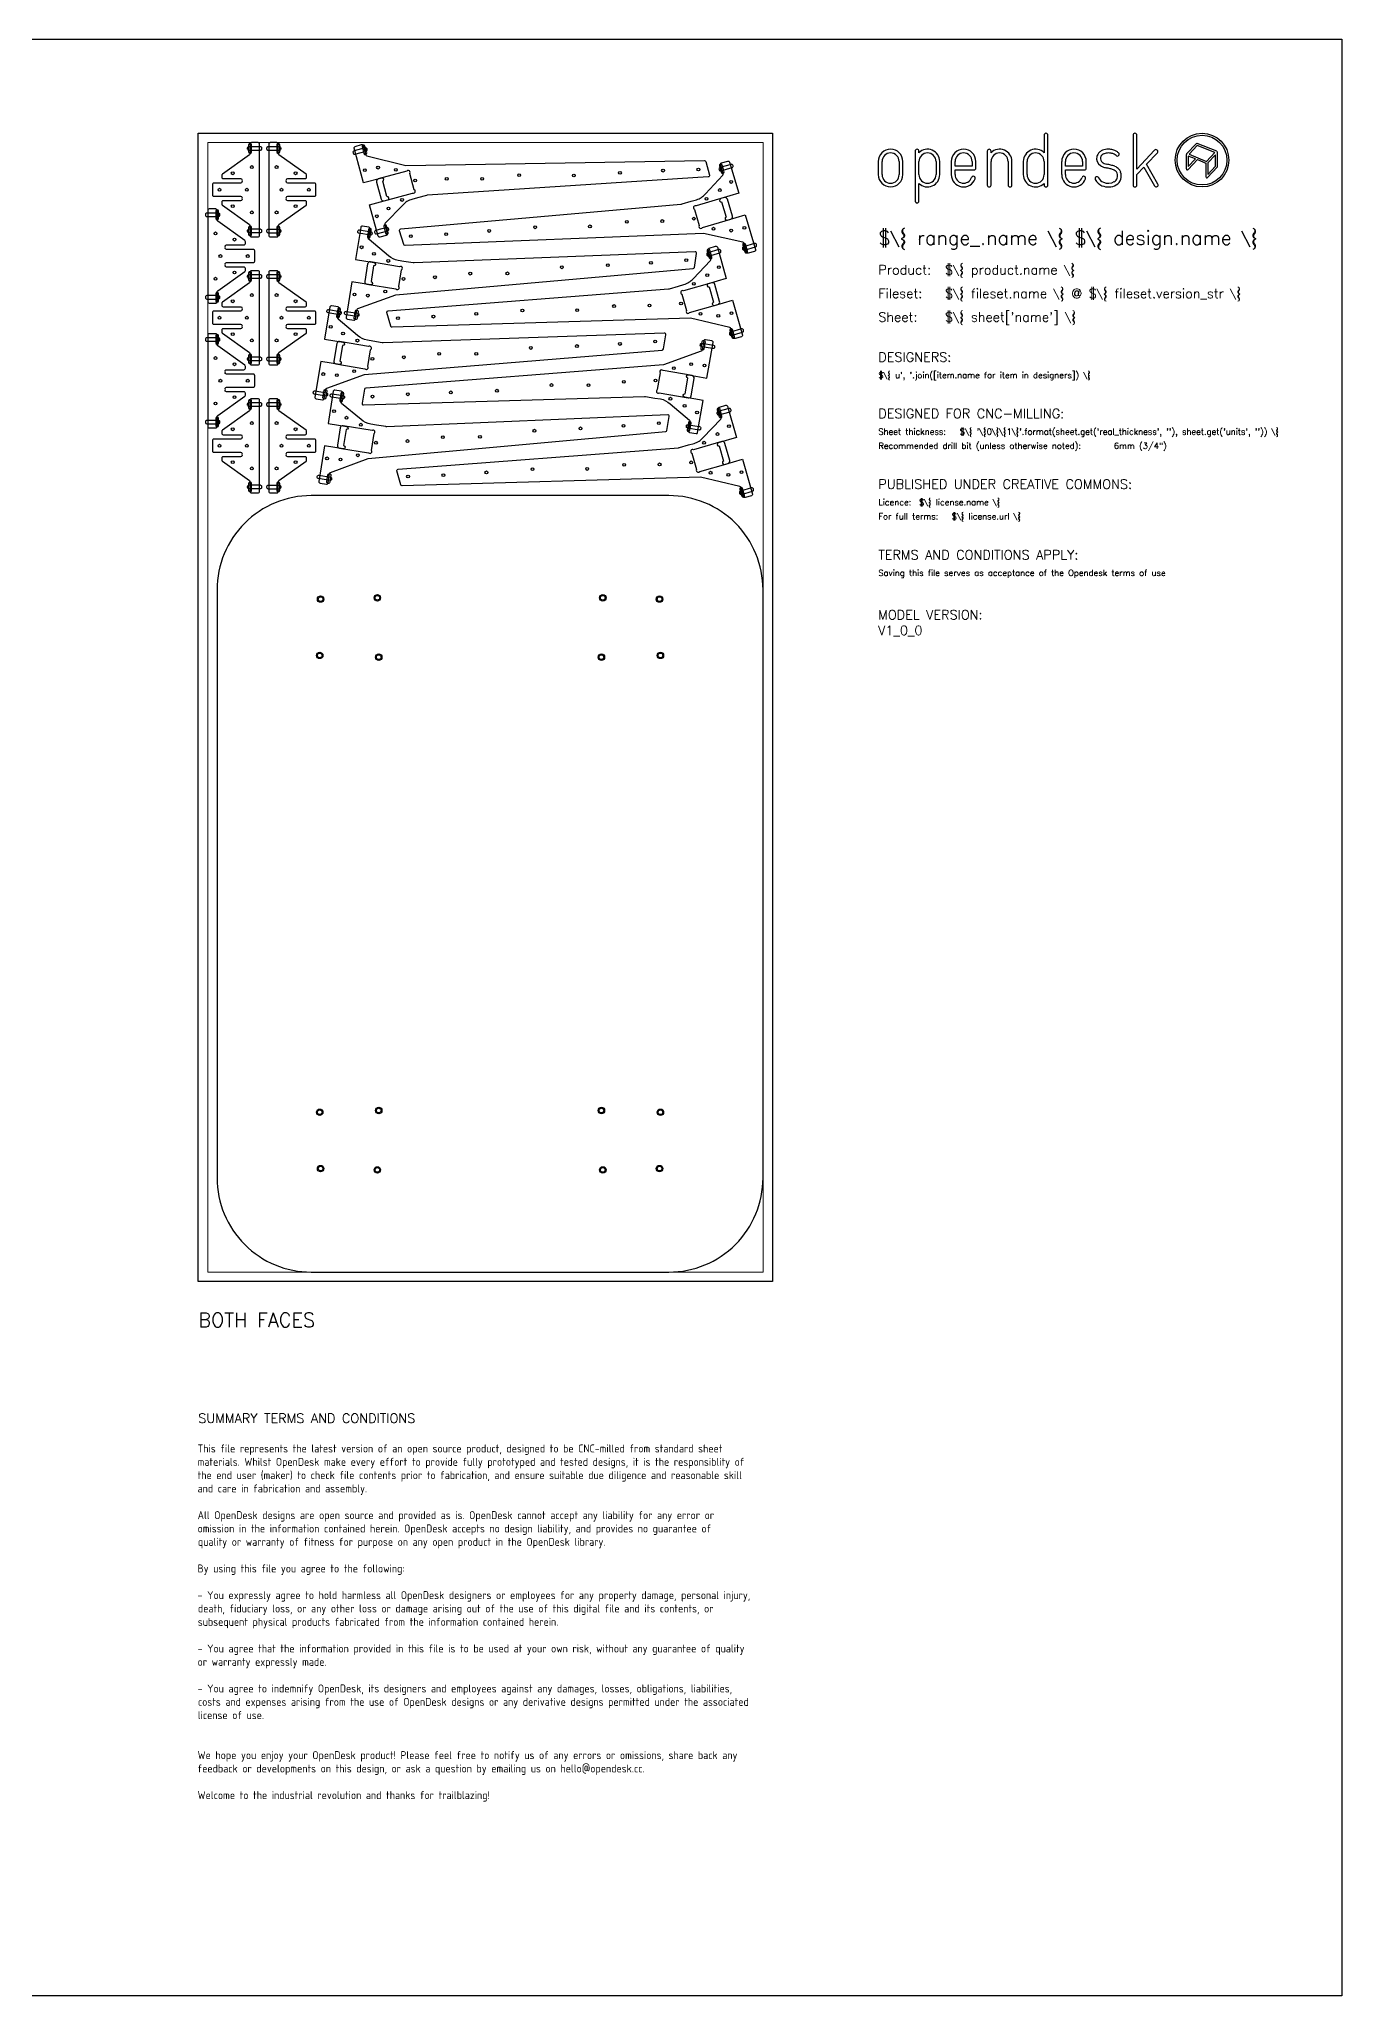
# Model space of a CAD drawing. Header units: millimetres. Extents: x -300 to 5880, y -300 to 4158.
# Drawn here: x 3112 to 5880, y 0 to 4158 of the extents above; entities that cross this region are included whole.
import ezdxf
from ezdxf.enums import TextEntityAlignment as Align

# ---------------------------------------------------------------- set-up
doc = ezdxf.new("R2010")
doc.units = ezdxf.units.MM
doc.layers.add('00-NOPRINT_TEXT', color=7, linetype='Continuous', lineweight=25)
doc.layers.add('00_NOPRINT_TOLERANCE', color=7, linetype='Continuous', lineweight=5)
for name, color, linetype, lineweight, true_color in [('BOARD_$TH-NOMINAL', 3, 'Continuous', 30, 0x00ff00), ('TOP-CUT-OUTSIDE_24.000MM', 140, 'Continuous', 25, 0x00a2ff), ('TOP-HOLE-6.000MM-DIAM_15.000MM', 20, 'Continuous', 25, 0xff2400), ('TOP-POCKET-INSIDE_14.000MM', 190, 'Continuous', 25, 0x9300ff), ('TOP-POCKET-INSIDE_19.000MM', 100, 'Continuous', 25, 0x00ff20), ('TOP-POCKET-INSIDE_2.000MM', 110, 'Continuous', 25, 0x00ff94), ('TOP-POCKET-INSIDE_4.000MM', 160, 'Continuous', 25, 0x0026ff), ('TOP-POCKET-INSIDE_9.000MM', 60, 'Continuous', 25, 0xb0ff00)]:
    doc.layers.add(name, color=color, linetype=linetype, lineweight=lineweight, true_color=true_color)
doc.layers.add('TOP-CHAMFER-ONLINE_14.000MM', color=70, linetype='Continuous', true_color=0x8fff00)
doc.styles.add('OD-ISOCP-17_221', font='isocp.shx')
doc.styles.add('OD-ISOCP-17_222', font='isocp.shx')
doc.styles.add('OD-ISOCP-17_223', font='isocp.shx')
doc.styles.add('OD-ISOCP-17_224', font='isocp.shx')
doc.styles.add('OD-ISOCP-17_225', font='isocp.shx')
doc.styles.add('OD-ISOCP-17_226', font='isocp.shx')
doc.styles.add('OD-ISOCP-17_227', font='isocp.shx')
doc.styles.add('OD-ISOCP-17_228', font='isocp.shx')
doc.styles.add('OD-ISOCP-17_229', font='isocp.shx')
doc.styles.add('OD-ISOCP-17_230', font='isocp.shx')
doc.styles.add('OD-ISOCP-17_231', font='isocp.shx')
doc.styles.add('OD-ISOCP-17_232', font='isocp.shx')
doc.styles.add('OD-ISOCP-17_233', font='isocp.shx')
doc.styles.add('OD-ISOCP-17_234', font='isocp.shx')
doc.styles.add('OD-ISOCP-17_235', font='isocp.shx')
doc.styles.add('OD-ISOCP-17_236', font='isocp.shx')
doc.styles.add('OD-ISOCP-17_237', font='isocp.shx')
doc.styles.add('OD-ISOCP-17_238', font='isocp.shx')
doc.styles.add('OD-ISOCP-17_239', font='isocp.shx')
doc.styles.add('OD-SIMPLEX-13_86', font='simplex.shx')
doc.styles.add('OD-SIMPLEX-20_82', font='simplex.shx')
doc.styles.add('OD-SIMPLEX-20_86', font='simplex.shx')
doc.styles.add('OD-SIMPLEX-20_88', font='simplex.shx')
doc.styles.add('OD-SIMPLEX-30_83', font='simplex.shx')
doc.styles.add('OD-SIMPLEX-30_87', font='simplex.shx')

# ---------------------------------------------------------------- blocks, each defined once
blk = doc.blocks.new('Borders Opendesk_7')
at = {"layer": '00-NOPRINT_TEXT'}
for p, q in [((0, 4158), (5880, 4158)), ((5880, 4158), (5880, 0)), ((5247.4, 3954), (5247.4, 3916.7)), ((5255.3, 3848), (5255.3, 3954)), ((5436.4, 3954), (5436.4, 3848)), ((5444.4, 3881.9), (5444.4, 3954)), ((4973.4, 3920.1), (4973.4, 3814.1)), ((4981.3, 3916.7), (4981.3, 3920.1)), ((5126.6, 3920.1), (5126.6, 3848)), ((5134.5, 3916.7), (5134.5, 3920.1)), ((5482.1, 3922), (5444.4, 3881.9)), ((5464.8, 3892.1), (5487.9, 3916.6)), ((5549.5, 3912.6), (5549.5, 3882.2)), ((5570.5, 3935.8), (5550.1, 3914)), ((5553.7, 3909.6), (5553.7, 3887.4)), ((5568.8, 3903.5), (5553.7, 3909.6)), ((5572.6, 3931.9), (5555.2, 3913.4)), ((5555.2, 3913.4), (5592.6, 3898.3)), ((5610, 3916.9), (5572.6, 3931.9)), ((5614.4, 3919.6), (5572.8, 3936.3)), ((5592.6, 3898.3), (5610, 3916.9)), ((5611.5, 3912.4), (5595.2, 3895.1)), ((5611.5, 3888.1), (5611.5, 3912.4)), ((5615.7, 3887.3), (5615.7, 3917.6)), ((4895, 3898), (4895, 3870.1)), ((4902.9, 3870.1), (4902.9, 3898)), ((4939.3, 3898), (4939.3, 3870.1)), ((4947.3, 3870.1), (4947.3, 3898)), ((4981.3, 3870.1), (4981.3, 3898)), ((5017.7, 3898), (5017.7, 3870.1)), ((5025.6, 3870.1), (5025.6, 3898)), ((5050, 3898), (5050, 3870.1)), ((5058, 3888.1), (5058, 3898)), ((5094.4, 3888.1), (5058, 3888.1)), ((5058, 3870.1), (5058, 3880.1)), ((5058, 3880.1), (5098.3, 3880.1)), ((5094.4, 3898), (5094.4, 3888.1)), ((5102.3, 3884.1), (5102.3, 3898)), ((5134.5, 3848), (5134.5, 3898)), ((5170.9, 3898), (5170.9, 3848)), ((5178.9, 3848), (5178.9, 3898)), ((5203, 3898), (5203, 3870.1)), ((5211, 3870.1), (5211, 3898)), ((5247.4, 3898), (5247.4, 3870.1)), ((5284.6, 3898), (5284.6, 3870.1)), ((5292.6, 3888.1), (5292.6, 3898)), ((5329, 3888.1), (5292.6, 3888.1)), ((5292.6, 3870.1), (5292.6, 3880.1)), ((5292.6, 3880.1), (5332.9, 3880.1)), ((5329, 3898), (5329, 3888.1)), ((5336.9, 3884.1), (5336.9, 3898)), ((5444.4, 3870.4), (5459.1, 3886)), ((5444.4, 3848), (5444.4, 3870.4)), ((5459.1, 3886), (5482.1, 3846)), ((5489, 3850), (5464.8, 3892.1)), ((5553.1, 3880.8), (5572.9, 3901.9)), ((5553.7, 3887.4), (5568.8, 3903.5)), ((5572.9, 3901.9), (5591.1, 3894.5)), ((5591.1, 3894.5), (5591.1, 3865.5)), ((5594.7, 3864.1), (5615.1, 3885.8)), ((5595.2, 3895.1), (5595.2, 3870.7)), ((5595.2, 3870.7), (5611.5, 3888.1)), ((4981.3, 3814.1), (4981.3, 3851.4)), ((5247.4, 3851.4), (5247.4, 3848)), ((5880, 0), (0, 0))]:
    blk.add_line(p, q, dxfattribs=at)
for radius in [57, 52.9]:
    blk.add_circle((5582.9, 3901), radius, dxfattribs=at)
for centre, radius, start, end in [((5251.3, 3954), 3.97, 0, 180), ((5440.4, 3954), 3.97, 0, 180), ((4921.1, 3898), 26.1, 0, 180), ((4921.1, 3898), 18.2, 0, 180), ((4977.3, 3920.1), 3.97, 0, 180), ((4999.5, 3898), 26.1, 0, 134.1316), ((4999.5, 3898), 18.2, 0, 180), ((5076.2, 3898), 26.1, 0, 180), ((5076.2, 3898), 18.2, 0, 180), ((5130.6, 3920.1), 3.97, 0, 180), ((5152.7, 3898), 26.1, 0, 134.1316), ((5152.7, 3898), 18.2, 0, 180), ((5229.2, 3898), 26.1, 45.8684, 180), ((5229.2, 3898), 18.2, 0, 180), ((5310.8, 3898), 26.1, 0, 180), ((5310.8, 3898), 18.2, 0, 180), ((5377.2, 3904.5), 18.3, 167.0964, 235.8453), ((5375.9, 3904.8), 16.9, 150.5139, 167.0489), ((5377.5, 3903.4), 19, 138.9882, 149.267), ((5377.5, 3903.4), 19, 127.9168, 138.9882), ((5380.5, 3899.5), 24, 111.7012, 127.9168), ((5375.9, 3904.8), 8.99, 151.0519, 168.0238), ((5377.5, 3903.4), 11.1, 138.9882, 148.8091), ((5377.5, 3903.4), 11.1, 127.9168, 138.9882), ((5380.5, 3899.5), 16, 111.7012, 127.9168), ((5383.5, 3891.9), 32.1, 90, 111.7012), ((5383.5, 3891.9), 24.2, 90, 111.7012), ((5383.5, 3878.8), 45.3, 80.7104, 90), ((5383.5, 3878.8), 37.3, 80.7104, 90), ((5385.9, 3893.2), 22.7, 71.5035, 80.7104), ((5385.9, 3893.2), 30.7, 71.5035, 80.7104), ((5387.1, 3896.7), 19, 61.0356, 71.5035), ((5387.1, 3896.7), 26.9, 61.0356, 71.5035), ((5387.1, 3896.7), 19, 46.7983, 61.0356), ((5387.1, 3896.7), 26.9, 46.7983, 61.0356), ((5402.8, 3913.5), 3.97, 226.7983, 46.7983), ((5485, 3919.3), 3.97, 316.7135, 136.7135), ((5551.6, 3912.6), 2.06, 136.7696, 180), ((5572, 3934.4), 2.06, 68.0714, 136.7696), ((5613.6, 3917.6), 2.06, 0, 68.0714), ((4921.1, 3870.1), 26.1, 180, 0), ((4921.1, 3870.1), 18.2, 180, 0), ((4999.5, 3870.1), 18.2, 180, 0), ((4999.5, 3870.1), 26.1, 225.8684, 0), ((5076.2, 3870.1), 26.1, 180, 340.0258), ((5076.2, 3870.1), 18.2, 180, 340.0258), ((5098.3, 3884.1), 3.97, 270, 0), ((5229.2, 3870.1), 26.1, 180, 314.1316), ((5229.2, 3870.1), 18.2, 180, 0), ((5310.8, 3870.1), 26.1, 180, 340.0258), ((5310.8, 3870.1), 18.2, 180, 340.0258), ((5332.9, 3884.1), 3.97, 270, 0), ((5377.2, 3904.5), 10.3, 167.9603, 235.8613), ((5382, 3911.6), 26.9, 235.8511, 248.0912), ((5382, 3911.6), 18.9, 235.8511, 248.0912), ((5388.7, 3928.4), 44.9, 248.0912, 257.5385), ((5388.7, 3928.4), 37, 248.0912, 257.5385), ((5300, 3526.6), 366.5, 76.1947, 77.5385), ((5300, 3526.6), 374.5, 76.1947, 77.5385), ((5372.7, 3822.5), 61.9, 69.1442, 76.1947), ((5372.7, 3822.5), 69.8, 69.1442, 76.1947), ((5389.5, 3866.6), 14.6, 38.9291, 69.1442), ((5389.5, 3866.6), 22.5, 38.9291, 69.1442), ((5393.9, 3870.2), 8.99, 17.5834, 38.9291), ((5385.6, 3867.6), 17.6, 343.8033, 17.5834), ((5393.9, 3870.2), 16.9, 17.5834, 38.9291), ((5385.6, 3867.6), 25.5, 343.8033, 17.5834), ((5551.6, 3882.2), 2.06, 180, 316.7696), ((5613.6, 3887.3), 2.06, 316.7696, 0), ((5097, 3862.6), 3.97, 340.0258, 160.0258), ((5130.6, 3848), 3.97, 180, 0), ((5174.9, 3848), 3.97, 180, 0), ((5251.3, 3848), 3.97, 180, 0), ((5331.6, 3862.6), 3.97, 340.0258, 160.0258), ((5359.7, 3861.7), 3.97, 24.786, 204.786), ((5380.2, 3871.2), 26.6, 204.786, 247.9544), ((5380.2, 3871.2), 18.7, 204.786, 247.9544), ((5383.5, 3879.3), 35.4, 247.9544, 298.2026), ((5383.5, 3879.3), 27.4, 247.9544, 298.2026), ((5390.6, 3866.1), 12.5, 298.2026, 343.8033), ((5390.6, 3866.1), 20.4, 298.2026, 343.8033), ((5440.4, 3848), 3.97, 180, 0), ((5485.5, 3848), 3.97, 209.8417, 29.8417), ((5593.2, 3865.5), 2.06, 180, 316.7696), ((4977.3, 3814.1), 3.97, 180, 0)]:
    blk.add_arc(centre, radius, start, end, dxfattribs=at)
at = {"layer": '00_NOPRINT_TOLERANCE', "ltscale": 0.379202}
for p, q in [((3450, 3958), (4670, 3958)), ((3450, 1518), (3450, 3958)), ((4670, 3958), (4670, 1518)), ((4670, 1518), (3450, 1518))]:
    blk.add_line(p, q, dxfattribs=at)
at = {"layer": '00_NOPRINT_TOLERANCE', "ltscale": 0.380876}
for p, q in [((3470, 3938), (4650, 3938)), ((4650, 1538), (3470, 1538))]:
    blk.add_line(p, q, dxfattribs=at)
at = {"layer": '00_NOPRINT_TOLERANCE', "ltscale": 0.380023}
for p, q in [((3470, 1538), (3470, 3938)), ((4650, 3938), (4650, 1538))]:
    blk.add_line(p, q, dxfattribs=at)
at = {"layer": 'BOARD_$TH-NOMINAL'}
for p, q in [((3450, 3958), (4670, 3958)), ((3450, 1518), (3450, 3958)), ((4670, 3958), (4670, 1518)), ((4670, 1518), (3450, 1518))]:
    blk.add_line(p, q, dxfattribs=at)
at = {"layer": '00-NOPRINT_TEXT'}
for s, height, style, p in [('$\\{ range_.name \\} $\\{ design.name \\}', 30, 'OD-SIMPLEX-30_83', (4895, 3720.9)), ('Product:', 20, 'OD-SIMPLEX-20_82', (4895, 3657.9)), ('$\\{ product.name \\}', 20, 'OD-SIMPLEX-20_82', (5036.9, 3657.9)), ('Fileset:', 20, 'OD-SIMPLEX-20_82', (4895, 3607.7)), ('$\\{ fileset.name \\} @ $\\{ fileset.version_str \\}', 20, 'OD-SIMPLEX-20_82', (5036.9, 3607.6)), ('Sheet:', 20, 'OD-SIMPLEX-20_82', (4895, 3557.4)), ("$\\{ sheet['name'] \\}", 20, 'OD-SIMPLEX-20_82', (5036.9, 3557.5)), ("$\\{ u', '.join([item.name for item in designers]) \\}", 13, 'OD-SIMPLEX-13_86', (4895, 3437.4)), ('DESIGNERS:', 20, 'OD-SIMPLEX-20_82', (4895, 3472.4)), ('DESIGNED FOR CNC-MILLING:', 20, 'OD-SIMPLEX-20_82', (4895, 3352.4)), ('Sheet thickness:', 13, 'OD-SIMPLEX-13_86', (4895, 3317.4)), ("$\\{ '\\{0\\}\\{1\\}'.format(sheet.get('real_thickness', ''), sheet.get('units', '')) \\}", 13, 'OD-SIMPLEX-13_86', (5068.3, 3317.4)), ('Recommended drill bit (unless otherwise noted):', 13, 'OD-SIMPLEX-13_86', (4895, 3287.4)), ('6mm (3/4")', 13, 'OD-SIMPLEX-13_86', (5395.5, 3287.4)), ('PUBLISHED UNDER CREATIVE COMMONS:', 20, 'OD-SIMPLEX-20_82', (4895, 3202.4)), ('Licence:', 13, 'OD-SIMPLEX-13_86', (4895, 3167.4)), ('$\\{ license.name \\}', 13, 'OD-SIMPLEX-13_86', (4981.5, 3167.4)), ('For full terms:', 13, 'OD-SIMPLEX-13_86', (4895, 3137.4)), ('$\\{ license.url \\}', 13, 'OD-SIMPLEX-13_86', (5051.1, 3137.4)), ('TERMS AND CONDITIONS APPLY:', 20, 'OD-SIMPLEX-20_82', (4895, 3052.3)), ('Saving this file serves as acceptance of the Opendesk terms of use ', 13, 'OD-SIMPLEX-13_86', (4895, 3017.3))]:
    blk.add_text(s, height=height, dxfattribs=dict(at, style=style)).set_placement(p)
at = {"layer": '00-NOPRINT_TEXT', "color": 7}
for s, height, style, p in [('BOTH FACES', 30, 'OD-SIMPLEX-30_87', (3450, 1451.3)), ('SUMMARY TERMS AND CONDITIONS', 20, 'OD-SIMPLEX-20_86', (3450, 1237.4))]:
    blk.add_text(s, height=height, dxfattribs=dict(at, style=style)).set_placement(p, align=Align.TOP_LEFT)
for s, style, p in [('This file represents the latest version of an open source product, designed to be CNC-milled from standard sheet', 'OD-ISOCP-17_221', (3448.5, 1154.7)), ('materials. Whilst OpenDesk make every effort to provide fully prototyped and tested designs, it is the responsiblity of', 'OD-ISOCP-17_222', (3448.5, 1126.3)), ('the end user (maker) to check file contents prior to fabrication, and ensure suitable due diligence and reasonable skill', 'OD-ISOCP-17_223', (3448.5, 1098)), ('and care in fabrication and assembly.', 'OD-ISOCP-17_224', (3448.5, 1069.7)), ('All OpenDesk designs are open source and provided as is. OpenDesk cannot accept any liability for any error or', 'OD-ISOCP-17_225', (3448.5, 1013)), ('omission in the information contained herein. OpenDesk accepts no design liability, and provides no guarantee of', 'OD-ISOCP-17_226', (3448.5, 984.7)), ('quality or warranty of fitness for purpose on any open product in the OpenDesk library.', 'OD-ISOCP-17_227', (3449.1, 956.3)), ('By using this file you agree to the following:', 'OD-ISOCP-17_228', (3448.5, 899.7)), ('- You expressly agree to hold harmless all OpenDesk designers or employees for any property damage, personal injury,', 'OD-ISOCP-17_229', (3448.5, 843)), ('death, fiduciary loss, or any other loss or damage arising out of the use of this digital file and its contents, or', 'OD-ISOCP-17_230', (3449.1, 814.7)), ('subsequent physical products fabricated from the information contained herein.', 'OD-ISOCP-17_231', (3449, 786.3)), ('- You agree that the information provided in this file is to be used at your own risk, without any guarantee of quality', 'OD-ISOCP-17_232', (3448.5, 729.7)), ('or warranty expressly made.', 'OD-ISOCP-17_233', (3448.5, 701.3)), ('- You agree to indemnify OpenDesk, its designers and employees against any damages, losses, obligations, liabilities,', 'OD-ISOCP-17_234', (3448.5, 644.7)), ('costs and expenses arising from the use of OpenDesk designs or any derivative designs permitted under the associated', 'OD-ISOCP-17_235', (3449.1, 616.3)), ('license of use.', 'OD-ISOCP-17_236', (3448.8, 588)), ('We hope you enjoy your OpenDesk product! Please feel free to notify us of any errors or omissions, share back any', 'OD-ISOCP-17_237', (3448.5, 503)), ('feedback or developments on this design, or ask a question by emailing us on hello@opendesk.cc.', 'OD-ISOCP-17_238', (3448.5, 474.7)), ('Welcome to the industrial revolution and thanks for trailblazing!', 'OD-ISOCP-17_239', (3448.5, 418))]:
    blk.add_text(s, height=17, dxfattribs=dict(at, style=style)).set_placement(p)

msp = doc.modelspace()

# ---------------------------------------------------------------- linework, layer by layer
at = {"layer": 'TOP-CHAMFER-ONLINE_14.000MM'}
msp.add_lwpolyline([(3490, 1738, 0.414214), (3690, 1538), (4450, 1538, 0.414214), (4650, 1738), (4650, 2988, 0.414214), (4450, 3188), (3690, 3188, 0.414214), (3490, 2988)], format="xyb", close=True, dxfattribs=at)
at = {"layer": 'TOP-CUT-OUTSIDE_24.000MM'}
for points in [[(3560, 3914.7, -0.241638), (3558.7, 3912.2), (3501.1, 3870.9, 0.241638), (3499.9, 3868.5), (3499.9, 3864.5, 0.414214), (3502.9, 3861.5), (3540, 3861.5, -0.610914), (3542.4, 3856.7, -0.610914), (3540, 3852), (3483, 3852, 0.414214), (3480, 3849), (3480, 3827, 0.414214), (3483, 3824), (3540, 3824, -0.610914), (3542.4, 3819.2, -0.610914), (3540, 3814.5), (3502.9, 3814.5, 0.414214), (3499.9, 3811.5), (3499.9, 3807.5, 0.241641), (3501.1, 3805.1), (3558.7, 3763.8, -0.241641), (3560, 3761.3), (3560, 3741, 0.414214), (3563, 3738), (3577, 3738, 0.414214), (3580, 3741), (3580, 3935, 0.414214), (3577, 3938), (3563, 3938, 0.414214), (3560, 3935), (3560, 3914.7)], [(3620, 3761.3, -0.241638), (3621.3, 3763.8), (3678.9, 3805.1, 0.241638), (3680.1, 3807.5), (3680.1, 3811.5, 0.414214), (3677.1, 3814.5), (3640, 3814.5, -0.610914), (3637.6, 3819.2, -0.610914), (3640, 3824), (3697, 3824, 0.414214), (3700, 3827), (3700, 3849, 0.414214), (3697, 3852), (3640, 3852, -0.610914), (3637.6, 3856.7, -0.610914), (3640, 3861.5), (3677.1, 3861.5, 0.414214), (3680.1, 3864.5), (3680.1, 3868.5, 0.241641), (3678.9, 3870.9), (3621.3, 3912.2, -0.241641), (3620, 3914.7), (3620, 3935, 0.414214), (3617, 3938), (3603, 3938, 0.414214), (3600, 3935), (3600, 3741, 0.414214), (3603, 3738), (3617, 3738, 0.414214), (3620, 3741), (3620, 3761.3)], [(4528.3, 3898.1), (4536.2, 3868.8, -0.474038), (4533.5, 3865.1), (3937.3, 3826.3, 0.050005), (3935, 3825.9), (3915.7, 3820.7), (3904.1, 3817.5, 0.146886), (3884.5, 3805.4), (3846.8, 3766.9, 0.266007), (3846.1, 3764), (3851.4, 3744.5, -0.414214), (3849.3, 3740.8), (3835.8, 3737.2, -0.414214), (3832.1, 3739.3), (3814, 3806.1), (3852.6, 3816.5, 0.989041), (3850.7, 3823.3), (3841.8, 3856.1, 0.989041), (3840, 3862.8), (3801.4, 3852.4), (3781.3, 3926.5, -0.414214), (3783.4, 3930.2), (3796.9, 3933.9, -0.414214), (3800.6, 3931.8), (3805.9, 3912.4, 0.271162), (3808, 3910.3), (3891, 3889.4), (4525.3, 3900.3, -0.343448), (4528.3, 3898.1)], [(3886.5, 3721.8), (3877.9, 3750.9, -0.474038), (3880.5, 3754.8), (4475.6, 3807.3, 0.050005), (4478, 3807.8), (4497.1, 3813.4), (4508.7, 3816.8, 0.146886), (4527.9, 3829.4), (4564.7, 3868.8, 0.266007), (4565.4, 3871.7), (4559.7, 3891.1, -0.414214), (4561.7, 3894.8), (4575.1, 3898.8, -0.414214), (4578.8, 3896.7), (4598.5, 3830.4), (4560.1, 3819, 0.989041), (4562.1, 3812.3), (4571.8, 3779.7, 0.989041), (4573.8, 3773), (4612.1, 3784.4), (4633.9, 3710.7, -0.414214), (4631.9, 3707), (4618.5, 3703, -0.414214), (4614.7, 3705), (4609.1, 3724.3, 0.271162), (4606.8, 3726.3), (4523.4, 3745.3), (3889.5, 3719.7, -0.343448), (3886.5, 3721.8)], [(3490, 3600.1), (3490, 3620.4, -0.241638), (3491.3, 3622.9), (3548.9, 3664.2, 0.241638), (3550.1, 3666.6), (3550.1, 3670.6, 0.414214), (3547.1, 3673.6), (3510, 3673.6, -0.610914), (3507.6, 3678.4, -0.610914), (3510, 3683.1), (3567, 3683.1, 0.414214), (3570, 3686.1), (3570, 3708.1, 0.414214), (3567, 3711.1), (3510, 3711.1, -0.610914), (3507.6, 3715.9, -0.610914), (3510, 3720.6), (3547.1, 3720.6, 0.414214), (3550.1, 3723.6), (3550.1, 3727.6, 0.241641), (3548.9, 3730), (3491.3, 3771.3, -0.241641), (3490, 3773.8), (3490, 3794.1, 0.414214), (3487, 3797.1), (3473, 3797.1, 0.414214), (3470, 3794.1), (3470, 3600.1, 0.414214), (3473, 3597.1), (3487, 3597.1, 0.414214), (3490, 3600.1)], [(4504.2, 3672.8), (4509, 3702.8, 0.474038), (4505.9, 3706.2), (3909, 3682.4, -0.050005), (3906.6, 3682.5), (3886.9, 3685.7), (3875, 3687.6, -0.146886), (3854.3, 3697.7), (3812.8, 3732, -0.266007), (3811.7, 3734.8), (3814.9, 3754.7, 0.414214), (3812.5, 3758.2), (3798.6, 3760.4, 0.414214), (3795.2, 3757.9), (3784.2, 3689.6), (3823.7, 3683.2, -0.989041), (3822.6, 3676.3), (3817.1, 3642.8, -0.989041), (3816, 3635.9), (3776.5, 3642.2), (3764.3, 3566.4, 0.414214), (3766.8, 3563), (3780.6, 3560.7, 0.414214), (3784.1, 3563.2), (3787.2, 3583, -0.271162), (3789.2, 3585.3), (3869.5, 3614.8), (4501.5, 3670.3, 0.343448), (4504.2, 3672.8)], [(3858.9, 3547.8), (3850.6, 3576.9, -0.474038), (3853.2, 3580.7), (4448.8, 3627.3, 0.050005), (4451.2, 3627.7), (4470.4, 3633.2), (4482, 3636.5, 0.146886), (4501.4, 3648.9), (4538.6, 3687.9, 0.266007), (4539.3, 3690.8), (4533.7, 3710.2, -0.414214), (4535.8, 3713.9), (4549.2, 3717.8, -0.414214), (4553, 3715.7), (4571.9, 3649.2), (4533.5, 3638.2, 0.989041), (4535.4, 3631.5), (4544.7, 3598.8, 0.989041), (4546.6, 3592), (4585.1, 3603), (4606.2, 3529.1, -0.414214), (4604.1, 3525.4), (4590.6, 3521.6, -0.414214), (4586.9, 3523.7), (4581.4, 3542.9, 0.271162), (4579.2, 3545), (4496, 3564.9), (3861.9, 3545.6, -0.343448), (3858.9, 3547.8)], [(3560, 3642.7, -0.241638), (3558.7, 3640.2), (3501.1, 3598.9, 0.241638), (3499.9, 3596.5), (3499.9, 3592.5, 0.414214), (3502.9, 3589.5), (3540, 3589.5, -0.610914), (3542.4, 3584.7, -0.610914), (3540, 3580), (3483, 3580, 0.414214), (3480, 3577), (3480, 3555, 0.414214), (3483, 3552), (3540, 3552, -0.610914), (3542.4, 3547.2, -0.610914), (3540, 3542.5), (3502.9, 3542.5, 0.414214), (3499.9, 3539.5), (3499.9, 3535.5, 0.241641), (3501.1, 3533.1), (3558.7, 3491.8, -0.241641), (3560, 3489.3), (3560, 3469, 0.414214), (3563, 3466), (3577, 3466, 0.414214), (3580, 3469), (3580, 3663, 0.414214), (3577, 3666), (3563, 3666, 0.414214), (3560, 3663), (3560, 3642.7)], [(3620, 3489.3, -0.241638), (3621.3, 3491.8), (3678.9, 3533.1, 0.241638), (3680.1, 3535.5), (3680.1, 3539.5, 0.414214), (3677.1, 3542.5), (3640, 3542.5, -0.610914), (3637.6, 3547.2, -0.610914), (3640, 3552), (3697, 3552, 0.414214), (3700, 3555), (3700, 3577, 0.414214), (3697, 3580), (3640, 3580, -0.610914), (3637.6, 3584.7, -0.610914), (3640, 3589.5), (3677.1, 3589.5, 0.414214), (3680.1, 3592.5), (3680.1, 3596.5, 0.241641), (3678.9, 3598.9), (3621.3, 3640.2, -0.241641), (3620, 3642.7), (3620, 3663, 0.414214), (3617, 3666), (3603, 3666, 0.414214), (3600, 3663), (3600, 3469, 0.414214), (3603, 3466), (3617, 3466, 0.414214), (3620, 3469), (3620, 3489.3)], [(4438.3, 3499.8), (4443.3, 3529.7, 0.474038), (4440.2, 3533.2), (3843.1, 3512.7, -0.050005), (3840.7, 3512.8), (3821, 3516.1), (3809.2, 3518.1, -0.146886), (3788.5, 3528.2), (3747.2, 3562.8, -0.266007), (3746.2, 3565.6), (3749.5, 3585.5, 0.414214), (3747, 3589), (3733.2, 3591.3, 0.414214), (3729.8, 3588.8), (3718.4, 3520.6), (3757.8, 3514, -0.989041), (3756.7, 3507.1), (3751.1, 3473.5, -0.989041), (3749.9, 3466.6), (3710.5, 3473.2), (3697.8, 3397.5, 0.414214), (3700.3, 3394), (3714.1, 3391.7, 0.414214), (3717.5, 3394.2), (3720.8, 3413.9, -0.271162), (3722.8, 3416.3), (3803.3, 3445.3), (4435.6, 3497.3, 0.343448), (4438.3, 3499.8)], [(3490, 3335.1), (3490, 3355.4, -0.241638), (3491.3, 3357.9), (3548.9, 3399.2, 0.241638), (3550.1, 3401.6), (3550.1, 3405.6, 0.414214), (3547.1, 3408.6), (3510, 3408.6, -0.610914), (3507.6, 3413.4, -0.610914), (3510, 3418.1), (3567, 3418.1, 0.414214), (3570, 3421.1), (3570, 3443.1, 0.414214), (3567, 3446.1), (3510, 3446.1, -0.610914), (3507.6, 3450.9, -0.610914), (3510, 3455.6), (3547.1, 3455.6, 0.414214), (3550.1, 3458.6), (3550.1, 3462.6, 0.241641), (3548.9, 3465), (3491.3, 3506.3, -0.241641), (3490, 3508.8), (3490, 3529.1, 0.414214), (3487, 3532.1), (3473, 3532.1, 0.414214), (3470, 3529.1), (3470, 3335.1, 0.414214), (3473, 3332.1), (3487, 3332.1, 0.414214), (3490, 3335.1)], [(3803, 3414), (3797.9, 3384.1, 0.474038), (3800.9, 3380.6), (4398.1, 3398.8, -0.050005), (4400.4, 3398.7), (4420.1, 3395.3), (4432, 3393.3, -0.146886), (4452.6, 3383), (4493.8, 3348.3, -0.266007), (4494.8, 3345.5), (4491.4, 3325.6, 0.414214), (4493.9, 3322.2), (4507.7, 3319.8, 0.414214), (4511.1, 3322.2), (4522.8, 3390.4), (4483.4, 3397.2, -0.989041), (4484.5, 3404.1), (4490.3, 3437.6, -0.989041), (4491.5, 3444.5), (4530.9, 3437.8), (4543.8, 3513.5, 0.414214), (4541.4, 3516.9), (4527.6, 3519.3, 0.414214), (4524.1, 3516.8), (4520.7, 3497.1, -0.271162), (4518.8, 3494.8), (4438.2, 3466), (3805.7, 3416.5, 0.343448), (3803, 3414)], [(4445.9, 3326.4), (4450.6, 3356.4, 0.474038), (4447.5, 3359.8), (3850.6, 3334.4, -0.050005), (3848.2, 3334.6), (3828.5, 3337.7), (3816.6, 3339.6, -0.146886), (3795.9, 3349.6), (3754.3, 3383.8, -0.266007), (3753.2, 3386.6), (3756.4, 3406.5, 0.414214), (3753.9, 3410), (3740.1, 3412.2, 0.414214), (3736.6, 3409.7), (3725.8, 3341.3), (3765.3, 3335.1, -0.989041), (3764.2, 3328.2), (3758.9, 3294.6, -0.989041), (3757.8, 3287.7), (3718.3, 3293.9), (3706.2, 3218.1, 0.414214), (3708.7, 3214.6), (3722.6, 3212.4, 0.414214), (3726, 3214.9), (3729.1, 3234.7, -0.271162), (3731.1, 3237.1), (3811.3, 3266.8), (4443.2, 3323.9, 0.343448), (4445.9, 3326.4)], [(3560, 3370.7, -0.241638), (3558.7, 3368.2), (3501.1, 3326.9, 0.241638), (3499.9, 3324.5), (3499.9, 3320.5, 0.414214), (3502.9, 3317.5), (3540, 3317.5, -0.610914), (3542.4, 3312.7, -0.610914), (3540, 3308), (3483, 3308, 0.414214), (3480, 3305), (3480, 3283, 0.414214), (3483, 3280), (3540, 3280, -0.610914), (3542.4, 3275.2, -0.610914), (3540, 3270.5), (3502.9, 3270.5, 0.414214), (3499.9, 3267.5), (3499.9, 3263.5, 0.241641), (3501.1, 3261.1), (3558.7, 3219.8, -0.241641), (3560, 3217.3), (3560, 3197, 0.414214), (3563, 3194), (3577, 3194, 0.414214), (3580, 3197), (3580, 3391, 0.414214), (3577, 3394), (3563, 3394, 0.414214), (3560, 3391), (3560, 3370.7)], [(3620, 3217.3, -0.241638), (3621.3, 3219.8), (3678.9, 3261.1, 0.241638), (3680.1, 3263.5), (3680.1, 3267.5, 0.414214), (3677.1, 3270.5), (3640, 3270.5, -0.610914), (3637.6, 3275.2, -0.610914), (3640, 3280), (3697, 3280, 0.414214), (3700, 3283), (3700, 3305, 0.414214), (3697, 3308), (3640, 3308, -0.610914), (3637.6, 3312.7, -0.610914), (3640, 3317.5), (3677.1, 3317.5, 0.414214), (3680.1, 3320.5), (3680.1, 3324.5, 0.241641), (3678.9, 3326.9), (3621.3, 3368.2, -0.241641), (3620, 3370.7), (3620, 3391, 0.414214), (3617, 3394), (3603, 3394, 0.414214), (3600, 3391), (3600, 3197, 0.414214), (3603, 3194), (3617, 3194, 0.414214), (3620, 3197), (3620, 3217.3)], [(3880.2, 3211.1), (3872, 3240.3, -0.474038), (3874.6, 3244.1), (4470.3, 3289.7, 0.050005), (4472.7, 3290.2), (4491.9, 3295.6), (4503.5, 3298.9, 0.146886), (4522.9, 3311.3), (4560.1, 3350.2, 0.266007), (4560.8, 3353.1), (4555.3, 3372.5, -0.414214), (4557.4, 3376.2), (4570.8, 3380.1, -0.414214), (4574.6, 3378), (4593.4, 3311.4), (4555, 3300.5, 0.989041), (4556.9, 3293.8), (4566.1, 3261.1, 0.989041), (4568, 3254.3), (4606.5, 3265.2), (4627.5, 3191.3, -0.414214), (4625.4, 3187.6), (4612, 3183.8, -0.414214), (4608.3, 3185.9), (4602.8, 3205.2, 0.271162), (4600.6, 3207.3), (4517.4, 3227.2), (3883.2, 3208.9, -0.343448), (3880.2, 3211.1)]]:
    msp.add_lwpolyline(points, format="xyb", dxfattribs=at)
msp.add_lwpolyline([(3490, 1738, 0.414214), (3690, 1538), (4450, 1538, 0.414214), (4650, 1738), (4650, 2988, 0.414214), (4450, 3188), (3690, 3188, 0.414214), (3490, 2988)], format="xyb", close=True, dxfattribs=at)
at = {"layer": 'TOP-HOLE-6.000MM-DIAM_15.000MM'}
for centre in [(3523.2, 3872.9), (3563.6, 3886.2), (3616.4, 3886.2), (3656.8, 3872.9), (3803.9, 3879.6), (3832, 3885), (3869.6, 3880.1), (4131.8, 3869.1), (4248.1, 3868.3), (4346, 3873.9), (4437.5, 3878.6), (4512.7, 3880.9), (3495, 3838), (3553.1, 3838), (3626.9, 3838), (3685, 3838), (3910.8, 3857.7), (3977.8, 3861.2), (4053.2, 3861.3), (4558.1, 3837.4), (4582.5, 3854.5), (3523.2, 3803.1), (3563.6, 3789.8), (3616.4, 3789.8), (3656.8, 3803.1), (3829.4, 3781.6), (3854.2, 3798.2), (3882.9, 3816.2), (4529.8, 3818.7), (3486.4, 3745.3), (3901.7, 3739.4), (3976.8, 3743.4), (4068.1, 3750.3), (4165.9, 3758.1), (4282.2, 3760.1), (4360.6, 3769.7), (4436, 3771.4), (4502.9, 3776.5), (4544.6, 3755.1), (4582.3, 3751.1), (4610.3, 3757.2), (3526.8, 3732), (3797, 3715.6), (3823.3, 3701.7), (3496.9, 3697.1), (3526.8, 3662.2), (3555, 3697.1), (3853.8, 3686.7), (4027.9, 3659.7), (4106.8, 3660.2), (4222.4, 3673.1), (4320.4, 3677.8), (4411.8, 3682.7), (4486.9, 3688.3), (4531.6, 3656.5), (4556.2, 3673.4), (3486.4, 3648.9), (3781.8, 3615.5), (3847.3, 3621.8), (3885.9, 3648.4), (3952.9, 3651.9), (4503.1, 3638.1), (3523.2, 3600.9), (3563.6, 3614.2), (3616.4, 3614.2), (3656.8, 3600.9), (3810.4, 3613), (4040.8, 3574.3), (4138.7, 3581.2), (4255, 3582), (4333.4, 3590.8), (4408.8, 3591.8), (4475.8, 3596.2), (4517.3, 3574.4), (4583, 3575.8), (3495, 3566), (3553.1, 3566), (3626.9, 3566), (3685, 3566), (3731.3, 3546.5), (3757.6, 3532.4), (3874.3, 3565.2), (3949.5, 3568.4), (4554.9, 3570), (3523.2, 3531.1), (3563.6, 3517.8), (3616.4, 3517.8), (3656.8, 3531.1), (3788, 3517.3), (4156.5, 3501.7), (4254.6, 3505.8), (4346, 3510.2), (4421, 3515.4), (3486.4, 3480.3), (3526.8, 3467), (3781.1, 3452.4), (3819.9, 3478.8), (3886.9, 3481.9), (3961.9, 3489.3), (4040.8, 3489.4), (4460.3, 3458.9), (4497.3, 3467.3), (4525.8, 3464.6), (3496.9, 3432.1), (3555, 3432.1), (3715.6, 3446.4), (3744.2, 3443.8), (3986.7, 3407.3), (4084.7, 3411), (4200.4, 3422.9), (4279.3, 3422.6), (4354.4, 3429.8), (4421.5, 3432.6), (3486.4, 3383.9), (3526.8, 3397.2), (3738.5, 3367.3), (3820.1, 3398.4), (3895.2, 3403.3), (4453.2, 3394), (4483.5, 3378.8), (3523.2, 3328.9), (3563.6, 3342.2), (3616.4, 3342.2), (3656.8, 3328.9), (3764.9, 3353.5), (3795.5, 3338.6), (4164.1, 3326), (4262.1, 3330.9), (4353.5, 3336.1), (4428.5, 3341.9), (4509.8, 3364.6), (4577.7, 3335.7), (3495, 3294), (3553.1, 3294), (3626.9, 3294), (3685, 3294), (3827.6, 3300.4), (3894.6, 3304), (3969.6, 3312.1), (4048.5, 3312.8), (4524.6, 3300.5), (4553.1, 3318.8), (3523.2, 3259.1), (3563.6, 3245.8), (3616.4, 3245.8), (3656.8, 3259.1), (3723.6, 3267.2), (3752.2, 3264.8), (3789.1, 3273.7), (4160.1, 3244.1), (4276.4, 3244.7), (4354.8, 3253.4), (4430.3, 3254.3), (4497.2, 3258.6), (3895.7, 3228.5), (3970.8, 3231.6), (4062.2, 3237.4), (4538.7, 3236.7), (4576.3, 3232.3), (4604.4, 3238)]:
    msp.add_circle(centre, 3, dxfattribs=at)
at = {"layer": 'TOP-POCKET-INSIDE_14.000MM'}
for points in [[(3892.9, 3877.2), (3832.4, 3860.8, 0.414214), (3828.8, 3854.4), (3838.6, 3818.1, 0.414214), (3845, 3814.5), (3905.4, 3830.8, 1), (3908.9, 3838.1), (3899.5, 3872.7, 1), (3892.9, 3877.2)], [(4521.3, 3757.5), (4581.3, 3775.3, 0.414214), (4584.8, 3781.8), (4574.2, 3817.7, 0.414214), (4567.7, 3821.3), (4507.6, 3803.5, 1), (4504.3, 3796.2), (4514.5, 3761.8, 1), (4521.3, 3757.5)], [(3870.1, 3627.1, 1), (3876.2, 3632.3), (3881.9, 3667.7, 1), (3877.7, 3674.5), (3815.9, 3684.5, 0.414214), (3809.9, 3680.2), (3804, 3643.1, 0.414214), (3808.3, 3637.1), (3870.1, 3627.1)], [(4494, 3577), (4554.2, 3594.2, 0.414214), (4557.8, 3600.7), (4547.5, 3636.8, 0.414214), (4541, 3640.3), (4480.8, 3623.2, 1), (4477.4, 3615.9), (4487.3, 3581.4, 1), (4494, 3577)], [(3803.9, 3457.6, 1), (3810.1, 3462.7), (3816, 3498.1, 1), (3811.8, 3505), (3750.1, 3515.3, 0.414214), (3744.1, 3511), (3737.9, 3474, 0.414214), (3742.2, 3467.9), (3803.9, 3457.6)], [(4437.5, 3453.7, 1), (4431.3, 3448.7), (4425.2, 3413.3, 1), (4429.4, 3406.4), (4491.1, 3395.9, 0.414214), (4497.1, 3400.1), (4503.5, 3437.1, 0.414214), (4499.2, 3443.2), (4437.5, 3453.7)], [(3811.9, 3279.1, 1), (3818, 3284.2), (3823.6, 3319.7, 1), (3819.4, 3326.5), (3757.6, 3336.3, 0.414214), (3751.6, 3332), (3745.7, 3294.9, 0.414214), (3750, 3288.9), (3811.9, 3279.1)], [(4515.4, 3239.4), (4575.6, 3256.5, 0.414214), (4579.2, 3262.9), (4569, 3299, 0.414214), (4562.5, 3302.7), (4502.3, 3285.6, 1), (4498.9, 3278.3), (4508.7, 3243.8, 1), (4515.4, 3239.4)]]:
    msp.add_lwpolyline(points, format="xyb", dxfattribs=at)
at = {"layer": 'TOP-POCKET-INSIDE_19.000MM'}
for centre in [(3709.9, 2968.1), (3830.5, 2970.9), (4309.5, 2970.9), (4430.1, 2968.1), (3708, 2848.4), (3833.4, 2844.7), (4306.6, 2844.7), (4432, 2848.4), (3708, 1877.6), (3833.4, 1881.3), (4306.6, 1881.3), (4432, 1877.6), (3709.9, 1757.9), (3830.5, 1755.1), (4309.5, 1755.1), (4430.1, 1757.9)]:
    msp.add_circle(centre, 5, dxfattribs=at)
at = {"layer": 'TOP-POCKET-INSIDE_2.000MM'}
for centre in [(3709.9, 2968.1), (3830.5, 2970.9), (4309.5, 2970.9), (4430.1, 2968.1), (3708, 2848.4), (3833.4, 2844.7), (4306.6, 2844.7), (4432, 2848.4), (3708, 1877.6), (3833.4, 1881.3), (4306.6, 1881.3), (4432, 1877.6), (3709.9, 1757.9), (3830.5, 1755.1), (4309.5, 1755.1), (4430.1, 1757.9)]:
    msp.add_circle(centre, 6.85, dxfattribs=at)
at = {"layer": 'TOP-POCKET-INSIDE_4.000MM'}
for points in [[(3584.9, 3926.4, 0.414214), (3581.9, 3929.4), (3557.2, 3929.4, 0.414214), (3554.2, 3926.4), (3554.2, 3925.2, 0.414214), (3557.2, 3922.2), (3581.9, 3922.2, 0.414214), (3584.9, 3925.2)], [(3595.1, 3925, 0.414214), (3598.1, 3922), (3622.8, 3922, 0.414214), (3625.8, 3925), (3625.8, 3926.2, 0.414214), (3622.8, 3929.2), (3598.1, 3929.2, 0.414214), (3595.1, 3926.2)], [(3778.8, 3916.8), (3779.1, 3915.6, 0.414214), (3782.8, 3913.5), (3806.7, 3919.9, 0.414214), (3808.9, 3923.6), (3808.5, 3924.8, 0.414214), (3804.9, 3926.9), (3780.9, 3920.4, 0.414214)], [(4558.5, 3884.9, 0.414214), (4556.5, 3881.2), (4556.9, 3880, 0.414214), (4560.6, 3878), (4584.3, 3885, 0.414214), (4586.4, 3888.7), (4586, 3889.9, 0.414214), (4582.3, 3891.9)], [(3465.1, 3784.1, 0.414214), (3468.1, 3781.1), (3492.8, 3781.1, 0.414214), (3495.8, 3784.1), (3495.8, 3785.3, 0.414214), (3492.8, 3788.3), (3468.1, 3788.3, 0.414214), (3465.1, 3785.3)], [(3584.9, 3751, 0.414214), (3581.9, 3754), (3557.2, 3754, 0.414214), (3554.2, 3751), (3554.2, 3749.8, 0.414214), (3557.2, 3746.8), (3581.9, 3746.8, 0.414214), (3584.9, 3749.8)], [(3595.1, 3749.6, 0.414214), (3598.1, 3746.6), (3622.8, 3746.6, 0.414214), (3625.8, 3749.6), (3625.8, 3750.8, 0.414214), (3622.8, 3753.8), (3598.1, 3753.8, 0.414214), (3595.1, 3750.8)], [(3819.3, 3745.3), (3819.1, 3744.1, -0.414214), (3815.7, 3741.6), (3791.2, 3745.6, -0.414214), (3788.8, 3749), (3789, 3750.2, -0.414214), (3792.4, 3752.7), (3816.9, 3748.8, -0.414214)], [(3854.8, 3754.3), (3854.4, 3755.5, 0.414214), (3850.8, 3757.6), (3826.8, 3751.1, 0.414214), (3824.7, 3747.5), (3825.1, 3746.3, 0.414214), (3828.7, 3744.2), (3852.6, 3750.6, 0.414214)], [(4556.4, 3710.9), (4532.5, 3704.1, 0.414214), (4530.5, 3700.4), (4530.8, 3699.2, 0.414214), (4534.5, 3697.1), (4558.3, 3703.9, 0.414214), (4560.4, 3707.6), (4560.1, 3708.8, 0.414214)], [(4636.2, 3720.5), (4635.8, 3721.7, 0.414214), (4632.1, 3723.7), (4608.3, 3716.7, 0.414214), (4606.3, 3713), (4606.7, 3711.8, 0.414214), (4610.4, 3709.8), (4634.2, 3716.8, 0.414214)], [(3584.9, 3654.4, 0.414214), (3581.9, 3657.4), (3557.2, 3657.4, 0.414214), (3554.2, 3654.4), (3554.2, 3653.2, 0.414214), (3557.2, 3650.2), (3581.9, 3650.2, 0.414214), (3584.9, 3653.2)], [(3595.1, 3653, 0.414214), (3598.1, 3650), (3622.8, 3650, 0.414214), (3625.8, 3653), (3625.8, 3654.2, 0.414214), (3622.8, 3657.2), (3598.1, 3657.2, 0.414214), (3595.1, 3654.2)], [(3465.1, 3608.7, 0.414214), (3468.1, 3605.7), (3492.8, 3605.7, 0.414214), (3495.8, 3608.7), (3495.8, 3609.9, 0.414214), (3492.8, 3612.9), (3468.1, 3612.9, 0.414214), (3465.1, 3609.9)], [(3753.8, 3576.1), (3753.6, 3574.9, -0.414214), (3750.2, 3572.4), (3725.7, 3576.5, -0.414214), (3723.3, 3579.9), (3723.5, 3581.2, -0.414214), (3726.9, 3583.6), (3751.4, 3579.5, -0.414214)], [(3760.8, 3575.8), (3761, 3577.1, -0.414214), (3764.5, 3579.5), (3788.9, 3575.6, -0.414214), (3791.4, 3572.2), (3791.2, 3570.9, -0.414214), (3787.8, 3568.5), (3763.3, 3572.4, -0.414214)], [(4608.5, 3538.9), (4608.2, 3540.1, 0.414214), (4604.5, 3542.2), (4580.6, 3535.4, 0.414214), (4578.6, 3531.7), (4578.9, 3530.5, 0.414214), (4582.6, 3528.4), (4606.5, 3535.2, 0.414214)], [(3465.1, 3519.1, 0.414214), (3468.1, 3516.1), (3492.8, 3516.1, 0.414214), (3495.8, 3519.1), (3495.8, 3520.3, 0.414214), (3492.8, 3523.3), (3468.1, 3523.3, 0.414214), (3465.1, 3520.3)], [(4547.2, 3504), (4547, 3502.8, -0.414214), (4543.6, 3500.3), (4519.1, 3504.5, -0.414214), (4516.7, 3508), (4516.9, 3509.2, -0.414214), (4520.3, 3511.6), (4544.8, 3507.5, -0.414214)], [(3584.9, 3479, 0.414214), (3581.9, 3482), (3557.2, 3482, 0.414214), (3554.2, 3479), (3554.2, 3477.8, 0.414214), (3557.2, 3474.8), (3581.9, 3474.8, 0.414214), (3584.9, 3477.8)], [(3595.1, 3477.6, 0.414214), (3598.1, 3474.6), (3622.8, 3474.6, 0.414214), (3625.8, 3477.6), (3625.8, 3478.8, 0.414214), (3622.8, 3481.8), (3598.1, 3481.8, 0.414214), (3595.1, 3478.8)], [(3694.4, 3406.9), (3694.6, 3408.1, -0.414214), (3698, 3410.6), (3722.5, 3406.5, -0.414214), (3724.9, 3403.1), (3724.7, 3401.9, -0.414214), (3721.3, 3399.4), (3696.8, 3403.5, -0.414214)], [(3584.9, 3382.4, 0.414214), (3581.9, 3385.4), (3557.2, 3385.4, 0.414214), (3554.2, 3382.4), (3554.2, 3381.2, 0.414214), (3557.2, 3378.2), (3581.9, 3378.2, 0.414214), (3584.9, 3381.2)], [(3595.1, 3381, 0.414214), (3598.1, 3378), (3622.8, 3378, 0.414214), (3625.8, 3381), (3625.8, 3382.2, 0.414214), (3622.8, 3385.2), (3598.1, 3385.2, 0.414214), (3595.1, 3382.2)], [(3760.6, 3395.9, -0.414214), (3757.2, 3393.4), (3732.7, 3397.3, -0.414214), (3730.2, 3400.8), (3730.4, 3402, -0.414214), (3733.8, 3404.5), (3758.3, 3400.6, -0.414214), (3760.8, 3397.1)], [(4578, 3373.1), (4554.1, 3366.4, 0.414214), (4552.1, 3362.7), (4552.4, 3361.5, 0.414214), (4556.1, 3359.4), (4579.9, 3366.2, 0.414214), (4582, 3369.9), (4581.7, 3371.1, 0.414214)], [(3465.1, 3343.7, 0.414214), (3468.1, 3340.7), (3492.8, 3340.7, 0.414214), (3495.8, 3343.7), (3495.8, 3344.9, 0.414214), (3492.8, 3347.9), (3468.1, 3347.9, 0.414214), (3465.1, 3344.9)], [(4517.5, 3329.9, -0.414214), (4514, 3327.4), (4489.6, 3331.6, -0.414214), (4487.1, 3335.1), (4487.3, 3336.3, -0.414214), (4490.8, 3338.7), (4515.2, 3334.6, -0.414214), (4517.7, 3331.1)], [(3584.9, 3207, 0.414214), (3581.9, 3210), (3557.2, 3210, 0.414214), (3554.2, 3207), (3554.2, 3205.8, 0.414214), (3557.2, 3202.8), (3581.9, 3202.8, 0.414214), (3584.9, 3205.8)], [(3595.1, 3205.6, 0.414214), (3598.1, 3202.6), (3622.8, 3202.6, 0.414214), (3625.8, 3205.6), (3625.8, 3206.8, 0.414214), (3622.8, 3209.8), (3598.1, 3209.8, 0.414214), (3595.1, 3206.8)], [(3702.7, 3227.5), (3702.9, 3228.7, -0.414214), (3706.4, 3231.2), (3730.8, 3227.3, -0.414214), (3733.3, 3223.9), (3733.1, 3222.7, -0.414214), (3729.7, 3220.2), (3705.2, 3224.1, -0.414214)], [(4629.9, 3201.1), (4629.5, 3202.3, 0.414214), (4625.8, 3204.4), (4602, 3197.6, 0.414214), (4599.9, 3193.9), (4600.2, 3192.7, 0.414214), (4604, 3190.7), (4627.8, 3197.4, 0.414214)]]:
    msp.add_lwpolyline(points, format="xyb", close=True, dxfattribs=at)
at = {"layer": 'TOP-POCKET-INSIDE_9.000MM'}
for points in [[(3563, 3918.3), (3563, 3933.3, 1), (3557, 3933.3), (3557, 3918.3, 1)], [(3617, 3933.2), (3617, 3918.2, 1), (3623, 3918.2), (3623, 3933.2, 1)], [(3807.9, 3916.3), (3804, 3930.7, 1), (3798.2, 3929.2), (3802.1, 3914.7, 1)], [(4557.3, 3888.5), (4561.6, 3874.2, 1), (4567.3, 3875.9), (4563.1, 3890.2, 1)], [(3487, 3792.3), (3487, 3777.3, 1), (3493, 3777.3), (3493, 3792.3, 1)], [(3563, 3742.8), (3563, 3757.8, 1), (3557, 3757.8), (3557, 3742.8, 1)], [(3617, 3757.7), (3617, 3742.7, 1), (3623, 3742.7), (3623, 3757.7, 1)], [(3817.6, 3752.5, 1), (3811.7, 3753.5), (3809.3, 3738.7, 1), (3815.2, 3737.7)], [(3853.8, 3747), (3849.9, 3761.5, 1), (3844.1, 3759.9), (3848, 3745.4, 1)], [(4541.2, 3694.9), (4537.1, 3709.4, 1), (4531.3, 3707.7), (4535.5, 3693.3, 1)], [(4607.1, 3720.4), (4611.4, 3706, 1), (4617.1, 3707.7), (4612.9, 3722.1, 1)], [(3563, 3646.3), (3563, 3661.3, 1), (3557, 3661.3), (3557, 3646.3, 1)], [(3617, 3661.2), (3617, 3646.2, 1), (3623, 3646.2), (3623, 3661.2, 1)], [(3487, 3616.8), (3487, 3601.8, 1), (3493, 3601.8), (3493, 3616.8, 1)], [(3752.1, 3583.3, 1), (3746.2, 3584.3), (3743.7, 3569.5, 1), (3749.7, 3568.5)], [(3789.7, 3579.4), (3787.3, 3564.6, -1), (3781.4, 3565.5), (3783.7, 3580.3, -1)], [(4589.3, 3526.3), (4585.2, 3540.7, 1), (4579.5, 3539), (4583.6, 3524.6, 1)], [(3487, 3527.3), (3487, 3512.3, 1), (3493, 3512.3), (3493, 3527.3, 1)], [(4520.9, 3515.5, -1), (4526.8, 3514.5), (4524.3, 3499.7, -1), (4518.3, 3500.7)], [(3563, 3470.8), (3563, 3485.8, 1), (3557, 3485.8), (3557, 3470.8, 1)], [(3617, 3485.7), (3617, 3470.7, 1), (3623, 3470.7), (3623, 3485.7, 1)], [(3720.8, 3395.5, -1), (3714.9, 3396.5), (3717.3, 3411.3, -1), (3723.2, 3410.3)], [(3563, 3374.3), (3563, 3389.3, 1), (3557, 3389.3), (3557, 3374.3, 1)], [(3617, 3389.2), (3617, 3374.2, 1), (3623, 3374.2), (3623, 3389.2, 1)], [(3759, 3404.4, 1), (3753.1, 3405.3), (3750.8, 3390.5, 1), (3756.7, 3389.5)], [(4562.8, 3357.2), (4558.7, 3371.7, 1), (4552.9, 3370), (4557, 3355.6, 1)], [(3487, 3351.8), (3487, 3336.8, 1), (3493, 3336.8), (3493, 3351.8, 1)], [(4488.8, 3327.8, 1), (4494.7, 3326.8), (4497.2, 3341.6, 1), (4491.3, 3342.6)], [(3563, 3198.8), (3563, 3213.8, 1), (3557, 3213.8), (3557, 3198.8, 1)], [(3617, 3213.7), (3617, 3198.7, 1), (3623, 3198.7), (3623, 3213.7, 1)], [(3723.3, 3217.2), (3725.6, 3232.1, -1), (3731.6, 3231.1), (3729.2, 3216.3, -1)], [(4610.7, 3188.5), (4606.6, 3202.9, 1), (4600.8, 3201.3), (4604.9, 3186.9, 1)]]:
    msp.add_lwpolyline(points, format="xyb", close=True, dxfattribs=at)

# ---------------------------------------------------------------- block references
msp.add_blockref('Borders Opendesk_7', (0, 0))

# ---------------------------------------------------------------- texts
at = {"insert": (4894.6, 2944.9), "char_height": 20, "width": 292.308, "attachment_point": 1, "style": 'OD-SIMPLEX-20_88'}
msp.add_mtext('MODEL VERSION:\\PV1_0_0', dxfattribs=at)

doc.saveas('drawing.dxf')
